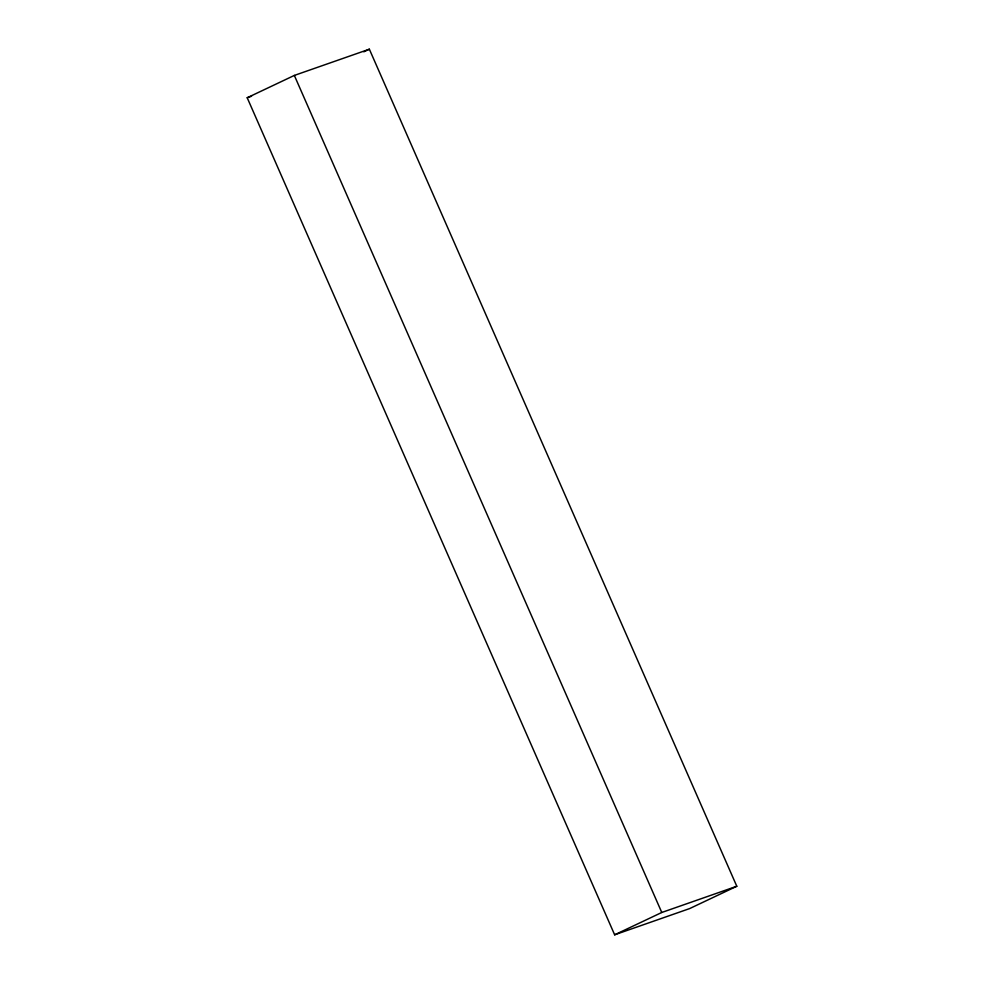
<?xml version="1.0" encoding="UTF-8"?>
<svg xmlns="http://www.w3.org/2000/svg" width="984" height="984" viewBox="0 0 984 984"><rect width="100%" height="100%" fill="white"/><g stroke="black" fill="none" stroke-linecap="round" stroke-linejoin="round"><path stroke-width="1.48" d="M247.205 97.748L294.339 75.424L369.357 49.2L736.795 886.252L689.661 908.576L614.643 934.8L247.205 97.748L251.535 96.235M363.809 51.82L369.357 49.2M614.643 934.8L661.777 912.476L736.795 886.252M294.339 75.424L661.777 912.476"/></g></svg>
